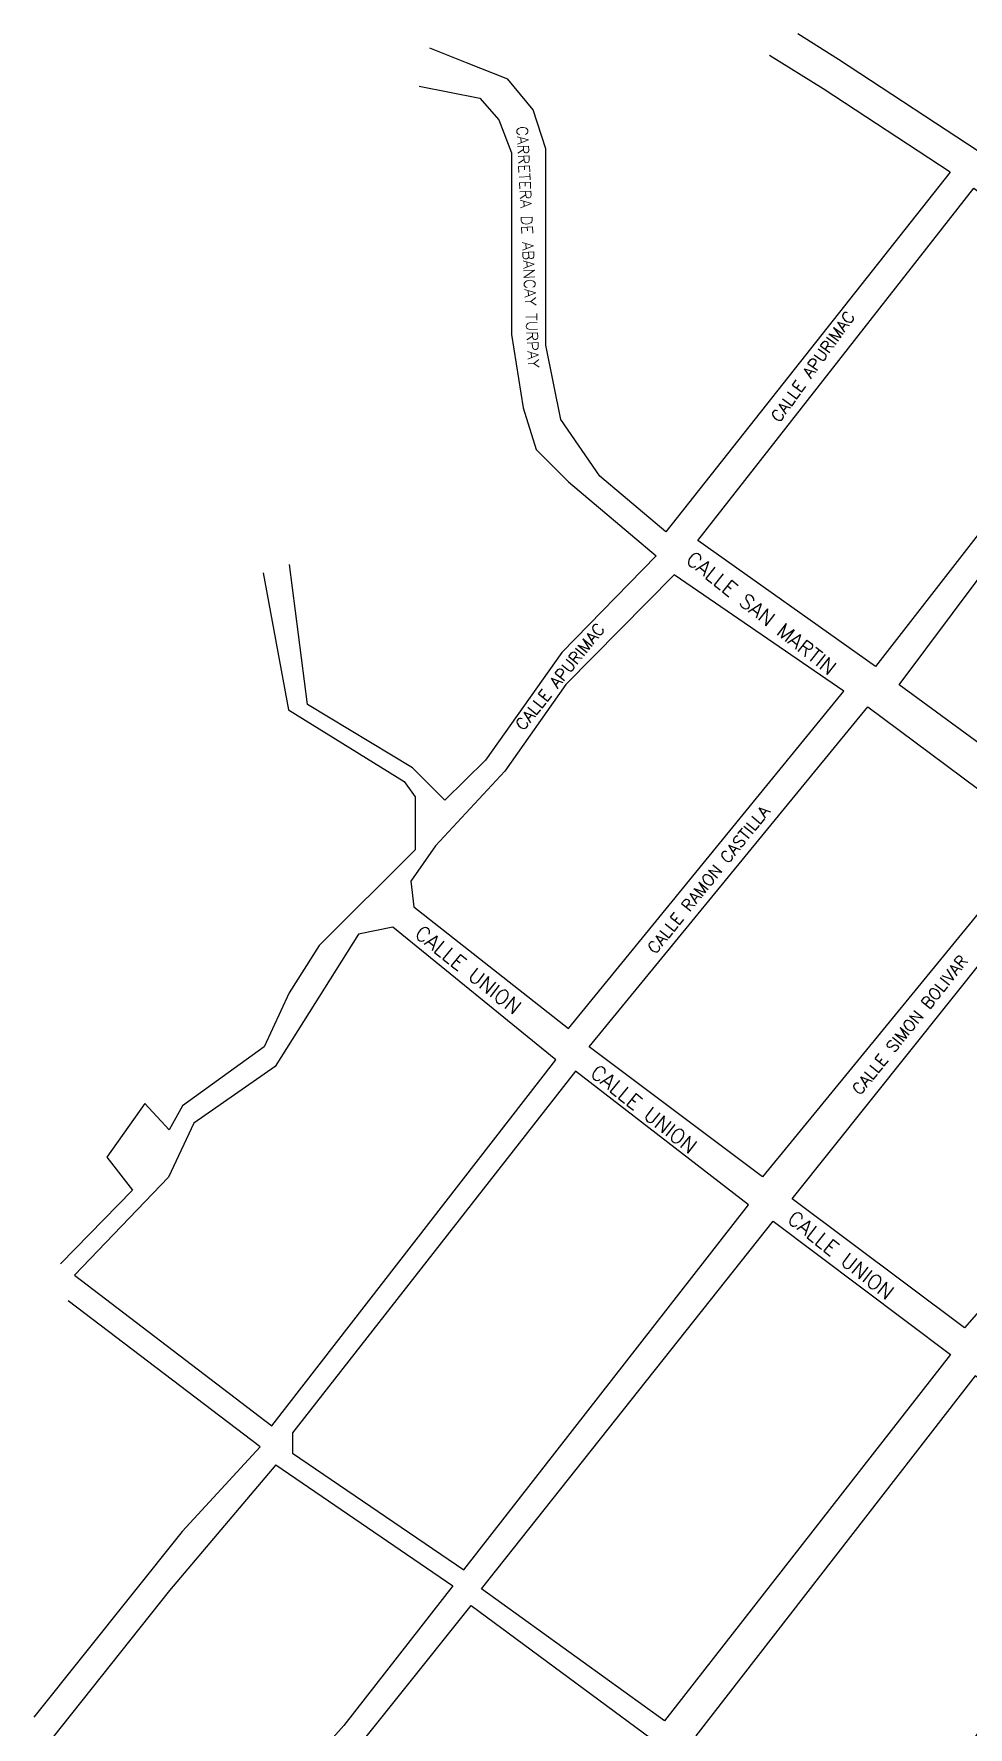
# Model space of a CAD drawing. Header units: metres. Extents: x 756359 to 758214, y 8425508 to 8426351.
# Drawn here: x 756359.1 to 756508.6, y 8425644.7 to 8425915.7 of the extents above; entities that cross this region are included whole.
import ezdxf

# ---------------------------------------------------------------- set-up
doc = ezdxf.new("R2010")
doc.units = ezdxf.units.M
doc.layers.add('Texto calles', color=7, linetype='Continuous', lineweight=18)
doc.styles.get("Standard").update_dxf_attribs({"font": 'simplex.shx'})

msp = doc.modelspace()

# ---------------------------------------------------------------- linework, layer by layer
at = {"flags": 128}
for points in [[(756511.893, 8425895.782), (756487.859, 8425911.571), (756481.314, 8425915.659)], [(756505.689, 8425893.538), (756460.228, 8425835.987), (756449.672, 8425844.86), (756443.435, 8425853.972), (756441.036, 8425865.842), (756441.036, 8425880.589), (756441.036, 8425897.255), (756438.997, 8425903.49), (756434.919, 8425908.406), (756428.321, 8425911.043), (756422.489, 8425913.375)], [(756505.689, 8425893.538), (756485.397, 8425906.857), (756476.793, 8425912.189)], [(756420.764, 8425907.31), (756430.48, 8425905.392), (756433.479, 8425901.915), (756435.516, 8425896.607), (756435.516, 8425886.706), (756435.516, 8425867.563), (756437.407, 8425855.837), (756439.45, 8425849.175), (756444.667, 8425843.96), (756458.674, 8425832.137), (756443.56, 8425816.687), (756431.345, 8425799.417), (756424.846, 8425793.062)], [(756424.846, 8425793.062), (756419.695, 8425798.215), (756402.891, 8425808.36), (756399.987, 8425830.738)], [(756395.789, 8425829.433), (756399.874, 8425807.49), (756418.371, 8425796.017), (756420.129, 8425793.579), (756420.129, 8425785.074), (756404.751, 8425769.802), (756399.984, 8425762.194), (756395.957, 8425753.576), (756382.898, 8425744.142), (756380.742, 8425740.286), (756376.885, 8425744.482), (756370.815, 8425735.92), (756374.899, 8425730.647), (756363.384, 8425718.853)], [(756395.315, 8425689.568), (756364.629, 8425712.915)], [(756395.315, 8425689.568), (756382.827, 8425675.998), (756359.119, 8425646.32)], [(756397.844, 8425686.68), (756380.804, 8425666.59), (756362.057, 8425642.969)], [(756397.844, 8425686.68), (756426.15, 8425667.322), (756408.731, 8425644.985), (756392.573, 8425626.772), (756380.074, 8425609.909)]]:
    msp.add_lwpolyline(points, dxfattribs=at)
for points in [[(756509.49, 8425890.981), (756537.248, 8425870.378), (756493.772, 8425814.423), (756465.318, 8425834.582)], [(756540.531, 8425868.97), (756569.489, 8425848.513), (756526.233, 8425790.489), (756497.558, 8425811.512)], [(756492.516, 8425808), (756520.308, 8425787.275), (756475.701, 8425732.776), (756447.954, 8425753.556)], [(756524.213, 8425784.065), (756553.245, 8425760.337), (756508.005, 8425708.617), (756480.444, 8425729.273)]]:
    msp.add_lwpolyline(points, close=True)
for points in [[(756488.668, 8425810.483), (756461.528, 8425829.095), (756444.225, 8425811.574), (756434.455, 8425797.657), (756423.348, 8425785.724), (756419.419, 8425780.06), (756419.909, 8425775.975), (756444.666, 8425756.489)], [(756442.628, 8425751.485), (756416.547, 8425772.703), (756411.042, 8425771.616), (756397.712, 8425750.399), (756384.724, 8425741.333), (756380.668, 8425732.716), (756365.594, 8425717.061), (756397.184, 8425692.937)], [(756473.447, 8425728.293), (756445.785, 8425749.667), (756400.489, 8425691.783), (756400.489, 8425688.567), (756427.9, 8425669.864)], [(756477.388, 8425725.697), (756505.732, 8425704.338), (756460.014, 8425645.717), (756430.727, 8425666.826)], [(756509.701, 8425700.92), (756465.029, 8425643.296), (756493.99, 8425620.844), (756521.541, 8425659.818), (756531.364, 8425667.412), (756539.368, 8425680.609)], [(756429.051, 8425664.157), (756457.88, 8425642.893), (756438.52, 8425615.029), (756413.341, 8425584.184), (756383.641, 8425607.304)]]:
    msp.add_lwpolyline(points, close=True, dxfattribs=at)

# ---------------------------------------------------------------- texts
at = {"layer": 'Texto calles'}
for s, height, rotation, p in [('CARRETERA DE ABANCAY TURPAY', 1.75781, 272.74659, (756436.357, 8425900.854)), ('CALLE APURIMAC', 1.875, 54.42871, (756478.391, 8425853.348, 3446.044)), ('CALLE SAN MARTIN', 2.34375, 321.56784, (756463.236, 8425831.191)), ('CALLE APURIMAC', 1.875, 51.19529, (756437.44, 8425804.044, 3446.044)), ('CALLE RAMON CASTILLA', 1.875, 51.19529, (756458.558, 8425768.302, 3446.044)), ('CALLE UNION', 2.34375, 321.56784, (756419.843, 8425771.331)), ('CALLE SIMON BOLIVAR', 1.875, 51.19529, (756491.286, 8425745.7, 3446.044)), ('CALLE UNION', 2.34375, 321.56784, (756447.939, 8425749.052)), ('CALLE UNION', 2.34375, 321.56784, (756479.449, 8425725.706))]:
    msp.add_text(s, height=height, rotation=rotation, dxfattribs=at).set_placement(p)

doc.saveas('drawing.dxf')
